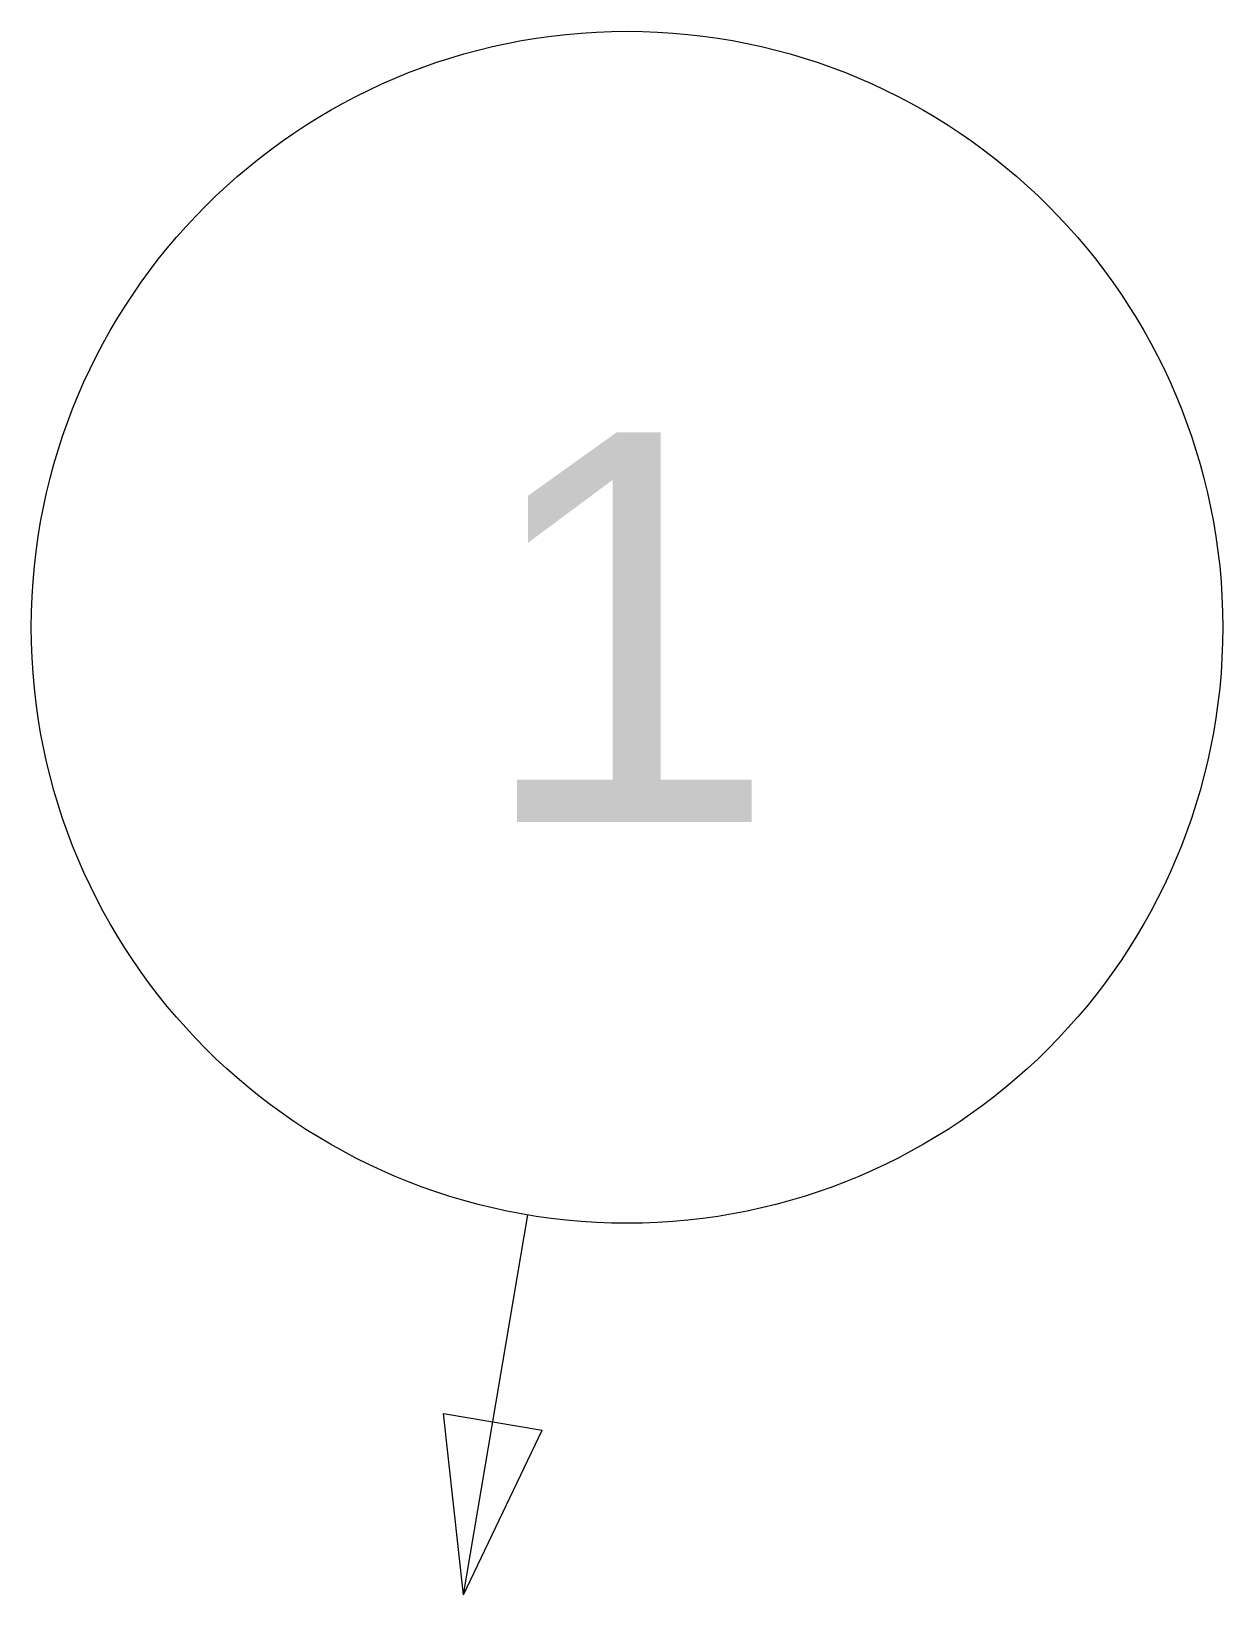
# Model space of a CAD drawing. Header units: millimetres. Extents: x 1875.099 to 1875.711, y 899.282 to 900.085.
import ezdxf
from ezdxf.enums import TextEntityAlignment as Align

# ---------------------------------------------------------------- set-up
doc = ezdxf.new("R2010")
doc.units = ezdxf.units.MM
doc.layers.get('0').update_dxf_attribs({"lineweight": 9})
doc.styles.get("Standard").update_dxf_attribs({"font": 'arial.ttf'})

# ---------------------------------------------------------------- blocks, each defined once
blk = doc.blocks.new('*U80')
at = {"color": 0}
blk.add_line((-0.08392, -0.49657), (-0.05097, -0.30162), dxfattribs=at)
for p, q in [((-0.09428, -0.40355), (-0.04357, -0.41212)), ((-0.08392, -0.49657), (-0.09428, -0.40355)), ((-0.08392, -0.49657), (-0.04357, -0.41212))]:
    blk.add_line(p, q)
blk.add_circle((0, 0), 0.3059, dxfattribs=at)
blk.add_attdef('1', text='', height=0.2, dxfattribs=at).set_placement((0, 0), align=Align.MIDDLE)

msp = doc.modelspace()

# ---------------------------------------------------------------- block references
msp.add_blockref('*U80', (1875.40467, 899.77868)).add_auto_attribs({'1': '1'})

doc.saveas('drawing.dxf')
